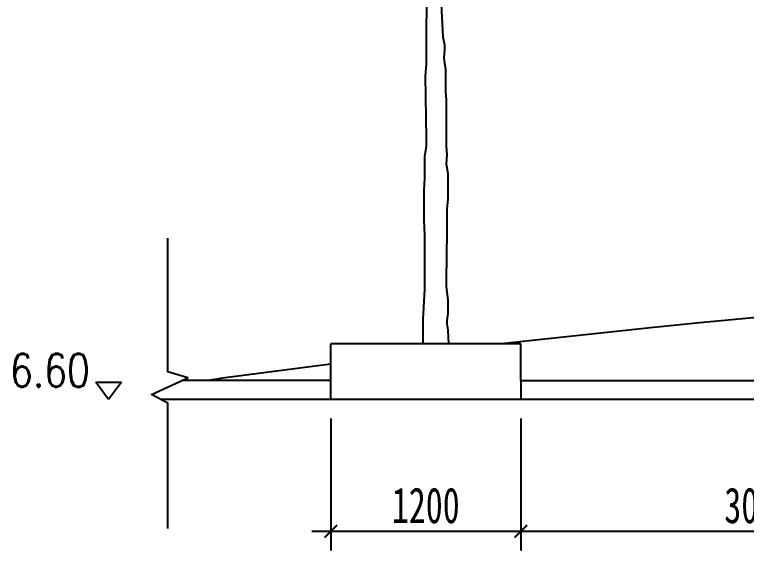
# Model space of a CAD drawing. Extents: x 225307 to 340959, y 27372 to 84205.
# Drawn here: x 307518 to 312140, y 61459 to 64840 of the extents above; entities that cross this region are included whole.
import ezdxf
from ezdxf.enums import TextEntityAlignment as Align

# ---------------------------------------------------------------- set-up
doc = ezdxf.new("R2010")
doc.units = 0
doc.header["$MEASUREMENT"] = 0
doc.linetypes.add('DASHED', pattern=[0.75, 0.5, -0.25])
doc.layers.get('0').update_dxf_attribs({"linetype": 'CONTINUOUS'})
doc.layers.get('DEFPOINTS').update_dxf_attribs({"linetype": 'DASHED'})
for name, color, linetype in [('3', 7, 'CONTINUOUS'), ('GCD', 1, 'CONTINUOUS'), ('LAYER4', 4, 'CONTINUOUS'), ('PH', 8, 'CONTINUOUS'), ('道路', 3, 'CONTINUOUS')]:
    doc.layers.add(name, color=color, linetype=linetype)
doc.styles.add('DIM_FONT', font='@SimSun.ttf', dxfattribs={"width": 0.8})
doc.styles.add('HZ', font='rs', dxfattribs={"width": 0.8, "bigfont": 'hztxt'})
doc.styles.add('宋体', font='SimSun.ttf', dxfattribs={"width": 0.7})
doc.dimstyles.new('NORMAL', dxfattribs={"dimtxt": 300, "dimasz": 1, "dimexe": 250, "dimexo": 300, "dimgap": 150, "dimtad": 1, "dimdec": 0, "dimzin": 0, "dimtxsty": 'DIM_FONT', "dimblk": '_DIMX', "dimblk1": 'ARCHTICK', "dimblk2": 'ARCHTICK', "dimcen": 0.09, "dimdle": 20, "dimclrd": 4, "dimclre": 4, "dimclrt": 7, "dimazin": 3, "dimtfac": 1, "dimtdec": 0, "dimtix": 1, "dimtmove": 0, "dimatfit": 3, "dimtolj": 1, "dimtzin": 0})

# ---------------------------------------------------------------- blocks, each defined once
blk = doc.blocks.new('_ARCHTICK')
at = {"color": 0, "linetype": 'BYBLOCK', "const_width": 0.15}
blk.add_lwpolyline([(-0.5, -0.5), (0.5, 0.5)], dxfattribs=at)
blk = doc.blocks.new('*D139')
at = {"color": 8, "linetype": 'BYBLOCK'}
for p, q in [((314598.4, 62291.9), (314598.4, 61459.2)), ((315798.4, 62291.9), (315798.4, 61459.2)), ((315918.4, 61579.2), (314478.4, 61579.2))]:
    blk.add_line(p, q, dxfattribs=at)
at = {"layer": 'DEFPOINTS', "color": 0, "linetype": 'BYBLOCK'}
for p in [(314598.4, 62411.9), (315798.4, 62411.9), (314598.4, 61579.2)]:
    blk.add_point(p, dxfattribs=at)
at = {"color": 8, "linetype": 'BYBLOCK', "xscale": 80, "yscale": 80, "zscale": 80, "rotation": 180}
blk.add_blockref('_ARCHTICK', (314598.4, 61579.2), dxfattribs=at)
at = {"color": 8, "linetype": 'BYBLOCK', "xscale": 80, "yscale": 80, "zscale": 80}
blk.add_blockref('_ARCHTICK', (315798.4, 61579.2), dxfattribs=at)
at = {"color": 4, "linetype": 'BYBLOCK', "insert": (315198.4, 61741.7), "char_height": 225, "attachment_point": 5, "style": '宋体'}
blk.add_mtext('\\A1;1200', dxfattribs=at)
blk = doc.blocks.new('_DIMX')
blk.add_line((-150, 0), (150, 0))
at = {"const_width": 50}
blk.add_lwpolyline([(-70, -70), (70, 70)], dxfattribs=at)
blk = doc.blocks.new('*D141')
at = {"color": 8, "linetype": 'BYBLOCK'}
for p, q in [((315798.4, 62291.9), (315798.4, 61459.2)), ((318798.4, 62291.9), (318798.4, 61459.2)), ((318918.4, 61579.2), (315678.4, 61579.2))]:
    blk.add_line(p, q, dxfattribs=at)
at = {"layer": 'DEFPOINTS', "color": 0, "linetype": 'BYBLOCK'}
for p in [(315798.4, 62411.9), (318798.4, 62411.9), (315798.4, 61579.2)]:
    blk.add_point(p, dxfattribs=at)
at = {"color": 8, "linetype": 'BYBLOCK', "xscale": 80, "yscale": 80, "zscale": 80, "rotation": 180}
blk.add_blockref('_ARCHTICK', (315798.4, 61579.2), dxfattribs=at)
at = {"color": 8, "linetype": 'BYBLOCK', "xscale": 80, "yscale": 80, "zscale": 80}
blk.add_blockref('_ARCHTICK', (318798.4, 61579.2), dxfattribs=at)
at = {"color": 4, "linetype": 'BYBLOCK', "insert": (317298.4, 61741.7), "char_height": 225, "attachment_point": 5, "style": '宋体'}
blk.add_mtext('\\A1;3000', dxfattribs=at)
blk = doc.blocks.new('A$C6FD46A49')
at = {"layer": '3', "color": 1}
blk.add_solid([(0, 54.6), (81.3, 54.6), (40.7, 0), (0, 54.6)], dxfattribs=at)
at = {"layer": 'LAYER4', "color": 1}
for p, q in [((0, 54.6), (81.3, 54.6)), ((40.7, 0), (0, 54.6)), ((81.3, 54.6), (40.7, 0))]:
    blk.add_line(p, q, dxfattribs=at)
blk = doc.blocks.new('A$C2BD378DE')
at = {"layer": 'LAYER4', "color": 251}
for points in [[(3766.7, 1821.2), (4141.8, 1841.5), (4192.5, 1851.6), (4222.9, 1851.6), (4273.6, 1846.6), (4309.1, 1851.6), (4344.6, 1856.7), (4380.1, 1856.7), (4425.7, 1856.7), (4486.5, 1856.7), (4542.3, 1861.8), (4593, 1861.8), (4664, 1861.8), (4709.6, 1861.8), (4770.4, 1861.8), (4831.2, 1861.8), (4887, 1866.8), (4942.8, 1861.8), (5003.6, 1871.9), (5094.8, 1871.9), (5165.8, 1871.9), (5226.6, 1866.8), (5297.6, 1866.8), (5373.6, 1866.8), (5679.8, 1861.4), (5720.4, 1861.4), (5801.5, 1871.5), (5887.7, 1871.5), (5933.3, 1866.5), (5953.6, 1866.5), (5994.1, 1871.5), (6080.3, 1876.6)], [(3822.5, 1740), (4091.1, 1734.9), (4172.2, 1734.9), (4233.1, 1734.9), (4314.2, 1734.9), (4390.2, 1729.9), (4780.6, 1734.9), (4831.2, 1734.9), (4897.1, 1724.8), (4968.1, 1724.8), (5034, 1724.8), (5110, 1719.7), (5206.4, 1719.7), (5297.6, 1719.7), (5393.9, 1724.8), (5735.6, 1724.4), (5923.1, 1714.3), (5984, 1714.3), (6019.5, 1714.3), (6080.3, 1714.3)]]:
    blk.add_lwpolyline(points, dxfattribs=at)

msp = doc.modelspace()

# ---------------------------------------------------------------- linework, layer by layer
at = {"layer": 'PH', "color": 2}
for p, q in [((309515.1, 62411.9), (309515.1, 62761.9, 7947)), ((310715.1, 62761.9), (309515.1, 62761.9)), ((310715.1, 62531.9), (310715.1, 62761.9, 7947)), ((309515.1, 62531.9), (308575.5, 62531.9)), ((310715.1, 62531.9), (313715.1, 62531.9)), ((334059.3, 62411.9), (308443.6, 62411.9))]:
    msp.add_line(p, q, dxfattribs=at)
at = {"layer": 'PH', "color": 8, "elevation": 5581.3}
msp.add_lwpolyline([(308486.9, 61596.1), (308486.9, 62389.2), (308383.3, 62443.6), (308612.7, 62549.1), (308486.9, 62586.2), (308486.9, 63429.3)], dxfattribs=at)
at = {"layer": '道路', "color": 4}
msp.add_line((310715.1, 62531.9), (310715.1, 62411.9), dxfattribs=at)
at = {"layer": '道路', "color": 8}
for start, end in [(83.550842, 96.449158), (97.145092, 97.649364)]:
    msp.add_arc((320643.6, -26142), 89470.1, start, end, dxfattribs=at)

# ---------------------------------------------------------------- block references
at = {"layer": '3', "color": 1, "xscale": 2, "yscale": 2, "zscale": 2}
msp.add_blockref('A$C6FD46A49', (308030.5, 62411.9), dxfattribs=at)
at = {"layer": '道路', "color": 8, "rotation": 270}
msp.add_blockref('A$C2BD378DE', (308382.4, 68842.2, 7947), dxfattribs=at)

# ---------------------------------------------------------------- texts
at = {"layer": 'GCD', "linetype": 'CONTINUOUS', "style": 'HZ', "width": 0.8}
msp.add_text('6.60', height=210, dxfattribs=at).set_placement((307741.6, 62595.3), align=Align.MIDDLE)

# ---------------------------------------------------------------- dimensions: what is measured, and where the dimension line sits
at = {"layer": '道路', "color": 8}
for base, p1, p2, picture, middle in [((309515.1, 61579.2), (310715.1, 62411.9), (309515.1, 62411.9), '*D139', (310115.1, 61741.7)), ((310715.1, 61579.2), (313715.1, 62411.9), (310715.1, 62411.9), '*D141', (312215.1, 61741.7))]:
    dim = msp.add_linear_dim(base=base, p1=p1, p2=p2, dimstyle='NORMAL', override={"dimtxt": 225, "dimasz": 80, "dimexe": 120, "dimexo": 120, "dimgap": 50, "dimtxsty": '宋体', "dimsah": 1, "dimdle": 120, "dimclrd": 8, "dimclre": 8, "dimclrt": 4}, dxfattribs=at)
    dim.commit()
    dim.dimension.update_dxf_attribs({"geometry": picture, "text_midpoint": middle, "insert": (-5083.3, 0)})

doc.saveas('drawing.dxf')
